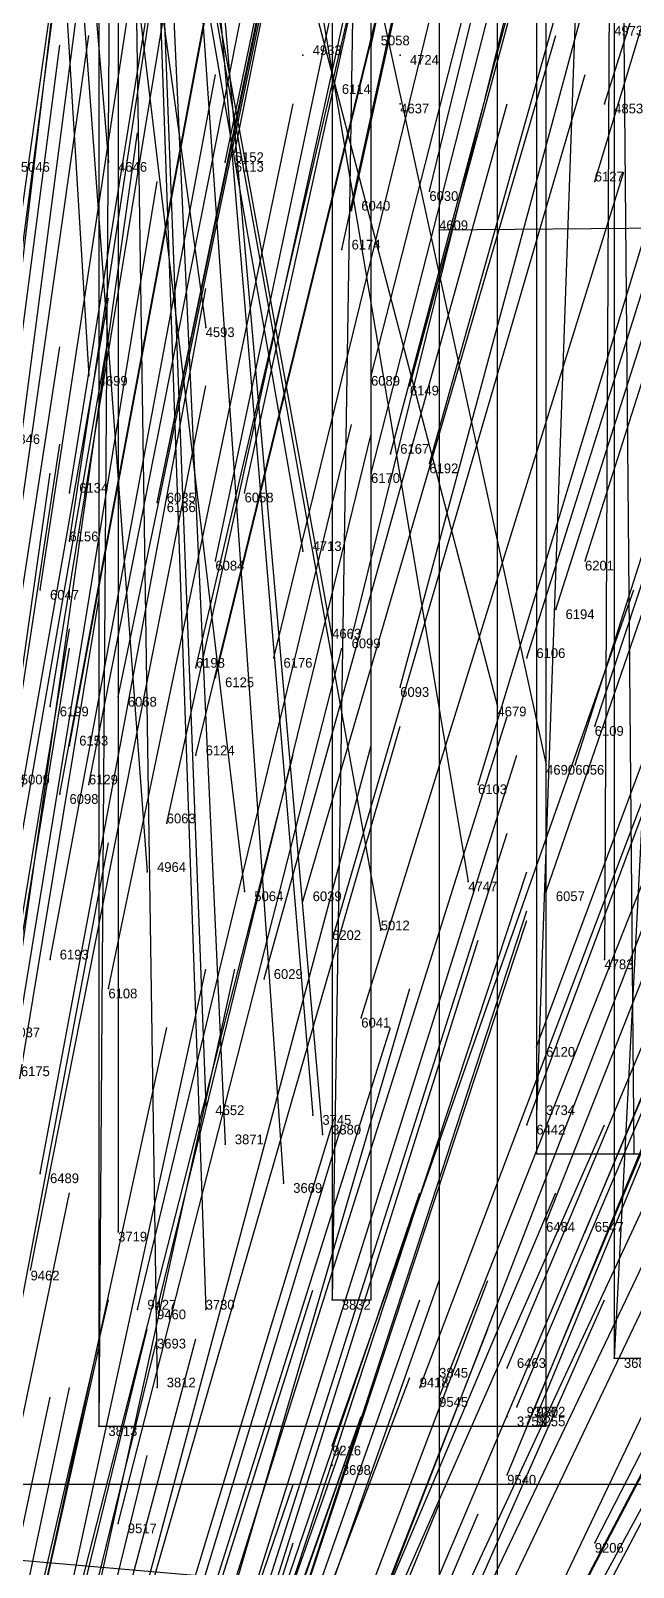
# Model space of a CAD drawing. Extents: x -0.5 to 0.59, y -0.5 to 0.59.
# Drawn here: x 0.047 to 0.109, y 0.2095 to 0.3675 of the extents above; entities that cross this region are included whole.
import ezdxf

# ---------------------------------------------------------------- set-up
doc = ezdxf.new("R2010")
doc.units = 0
for name, color, linetype in [('Clients', 3, 'CONTINUOUS'), ('Facilities', 3, 'CONTINUOUS'), ('Facilities_lines', 3, 'CONTINUOUS'), ('Min_max_boxes', 1, 'CONTINUOUS'), ('Normals', 1, 'CONTINUOUS'), ('Source_points', 5, 'CONTINUOUS'), ('Text', 3, 'CONTINUOUS')]:
    doc.layers.add(name, color=color, linetype=linetype)

msp = doc.modelspace()

# ---------------------------------------------------------------- linework, layer by layer
at = {"layer": 'Clients', "color": 5}
for p in [(0.055, 0.354, -1.25), (0.089, 0.347, -1.25), (0.065, 0.337, -1.25), (0.053, 0.332, -1.25), (0.075, 0.314, -1.25), (0.078, 0.305, -1.25), (0.095, 0.298, -1.25), (0.1, 0.292, -1.25), (0.059, 0.281, -1.25), (0.092, 0.28, -1.25), (0.069, 0.279, -1.25), (0.083, 0.275, -1.25), (0.106, 0.272, -1.25), (0.065, 0.257, -1.25), (0.076, 0.256, -1.25), (0.099, 0.256, -1.25), (0.067, 0.253, -1.25), (0.077, 0.254, -1.25), (0.073, 0.249, -1.25), (0.056, 0.244, -1.25), (0.065, 0.236, -1.25), (0.078, 0.237, -1.25), (0.107, 0.231, -1.25), (0.06, 0.228, -1.25), (0.054, 0.224, -1.25)]:
    msp.add_point(p, dxfattribs=at)
at = {"layer": 'Facilities', "color": 3}
for p in [(0.075, 0.365, -1.25), (0.082, 0.366, -0.938), (0.085, 0.365, -1.25), (0.078, 0.362, -0.926), (0.085, 0.36, -1.25), (0.106, 0.36, -0.939), (0.067, 0.354, -0.9), (0.068, 0.355, -0.903), (0.088, 0.351, -0.904), (0.105, 0.352, -0.919), (0.08, 0.349, -0.896), (0.079, 0.345, -0.886), (0.082, 0.332, -0.854), (0.086, 0.331, -0.854), (0.084, 0.324, -0.837), (0.088, 0.323, -0.837), (0.082, 0.322, -0.83), (0.051, 0.32, -0.811), (0.069, 0.32, -0.818), (0.06, 0.319, -0.812), (0.06, 0.319, -0.811), (0.051, 0.315, -0.799), (0.066, 0.313, -0.799), (0.104, 0.313, -0.824), (0.048, 0.31, -0.784), (0.101, 0.308, -0.81), (0.08, 0.305, -0.787), (0.064, 0.302, -0.772), (0.072, 0.303, -0.778), (0.098, 0.303, -0.797), (0.066, 0.301, -0.77), (0.056, 0.299, -0.76), (0.085, 0.3, -0.779), (0.049, 0.298, -0.754), (0.105, 0.296, -0.785), (0.051, 0.294, -0.747), (0.064, 0.293, -0.75), (0.103, 0.292, -0.774), (0.053, 0.29, -0.738), (0.093, 0.29, -0.761), (0.05, 0.289, -0.733), (0.061, 0.286, -0.731), (0.1, 0.279, -0.74), (0.075, 0.278, -0.72), (0.078, 0.274, -0.713), (0.049, 0.272, -0.692), (0.055, 0.269, -0.686), (0.071, 0.27, -0.699), (0.081, 0.266, -0.694), (0.099, 0.263, -0.702), (0.098, 0.255, -0.682), (0.048, 0.25, -0.636), (0.1, 0.245, -0.661), (0.104, 0.244, -0.664), (0.058, 0.236, -0.608), (0.06, 0.236, -0.608), (0.06, 0.232, -1.25), (0.089, 0.23, -1.25), (0.096, 0.23, -0.624), (0.087, 0.228, -0.61), (0.089, 0.227, -0.609), (0.097, 0.226, -0.614), (0.096, 0.225, -1.25), (0.099, 0.225, -0.614), (0.098, 0.224, -0.612), (0.078, 0.222, -0.588), (0.078, 0.22, -1.25), (0.096, 0.219, -0.597), (0.056, 0.214, -0.553), (0.105, 0.212, -0.591)]:
    msp.add_point(p, dxfattribs=at)
at = {"layer": 'Facilities_lines', "color": 3}
for p, q in [((0.043, 0.497, -1.25), (0.065, 0.337, -1.25)), ((0.043, 0.497, -1.25), (0.078, 0.305, -1.25)), ((0.043, 0.497, -1.25), (0.095, 0.298, -1.25)), ((0.043, 0.497, -1.25), (0.053, 0.332, -1.25)), ((0.043, 0.497, -1.25), (0.075, 0.314, -1.25)), ((0.043, 0.497, -1.25), (0.055, 0.354, -1.25)), ((0.043, 0.497, -1.25), (0.059, 0.281, -1.25)), ((0.043, 0.497, -1.25), (0.083, 0.275, -1.25)), ((0.043, 0.497, -1.25), (0.069, 0.279, -1.25)), ((0.056, 0.494, -1.25), (0.054, 0.224, -1.25)), ((0.056, 0.494, -1.25), (0.06, 0.228, -1.25)), ((0.056, 0.494, -1.25), (0.065, 0.236, -1.25)), ((0.056, 0.494, -1.25), (0.056, 0.244, -1.25)), ((0.056, 0.494, -1.25), (0.073, 0.249, -1.25)), ((0.056, 0.494, -1.25), (0.076, 0.256, -1.25)), ((0.056, 0.494, -1.25), (0.067, 0.253, -1.25)), ((0.056, 0.494, -1.25), (0.077, 0.254, -1.25)), ((0.056, 0.494, -1.25), (0.065, 0.257, -1.25)), ((0.056, 0.494, -1.25), (0.1, 0.292, -1.25)), ((0.056, 0.494, -1.25), (0.092, 0.28, -1.25)), ((0.082, 0.487, -1.25), (0.078, 0.237, -1.25)), ((0.107, 0.483, -1.237), (0.099, 0.256, -1.25)), ((0.107, 0.483, -1.237), (0.106, 0.272, -1.25)), ((0.107, 0.483, -1.237), (0.109, 0.252, -1.25)), ((0.119, 0.465, -1.25), (0.107, 0.231, -1.25)), ((0.334, 0.349, -1.25), (0.089, 0.347, -1.25)), ((0.188, 0.198, -1.25), (-0.045, 0.218, -1.25))]:
    msp.add_line(p, q, dxfattribs=at)
at = {"layer": 'Min_max_boxes', "color": 1}
for p, q in [((0.095, 0.169, -1.25), (0.095, 0.497, -1.25)), ((0.095, 0.169, -1.081), (0.095, 0.497, -1.081)), ((0.054, 0.494, -1.25), (0.054, 0.224, -1.25)), ((0.054, 0.494, -1.25), (0.054, 0.224, -1.25)), ((0.1, 0.224, -1.25), (0.1, 0.494, -1.25)), ((0.1, 0.224, -1.25), (0.1, 0.494, -1.25)), ((0.078, 0.487, -1.25), (0.078, 0.237, -1.25)), ((0.078, 0.487, -1.25), (0.078, 0.237, -1.25)), ((0.082, 0.237, -1.25), (0.082, 0.487, -1.25)), ((0.082, 0.237, -1.25), (0.082, 0.487, -1.25)), ((0.099, 0.483, -1.25), (0.099, 0.252, -1.25)), ((0.099, 0.483, -1.069), (0.099, 0.252, -1.069)), ((0.107, 0.465, -1.25), (0.107, 0.231, -1.25)), ((0.107, 0.465, -1.25), (0.107, 0.231, -1.25)), ((0.089, 0.389, -1.25), (0.089, 0.105, -1.25)), ((0.089, 0.389, -1.015), (0.089, 0.105, -1.015)), ((0.099, 0.252, -1.25), (0.12, 0.252, -1.25)), ((0.099, 0.252, -1.069), (0.12, 0.252, -1.069)), ((0.099, 0.252, -1.25), (0.099, 0.252, -1.069)), ((0.078, 0.237, -1.25), (0.082, 0.237, -1.25)), ((0.078, 0.237, -1.25), (0.082, 0.237, -1.25)), ((0.078, 0.237, -1.25), (0.078, 0.237, -1.25)), ((0.082, 0.237, -1.25), (0.082, 0.237, -1.25)), ((0.107, 0.231, -1.25), (0.123, 0.231, -1.25)), ((0.107, 0.231, -1.25), (0.123, 0.231, -1.25)), ((0.107, 0.231, -1.25), (0.107, 0.231, -1.25)), ((0.054, 0.224, -1.25), (0.1, 0.224, -1.25)), ((0.054, 0.224, -1.25), (0.1, 0.224, -1.25)), ((0.054, 0.224, -1.25), (0.054, 0.224, -1.25)), ((0.1, 0.224, -1.25), (0.1, 0.224, -1.25)), ((0.203, 0.218, -1.25), (-0.045, 0.218, -1.25)), ((0.203, 0.218, -1.25), (-0.045, 0.218, -1.25))]:
    msp.add_line(p, q, dxfattribs=at)
at = {"layer": 'Normals', "color": 1}
for p, q in [((0.082, 0.366, -0.938), (0.102, 0.457, -0.9)), ((0.078, 0.362, -0.926), (0.099, 0.452, -0.888)), ((0.106, 0.36, -0.939), (0.134, 0.448, -0.901)), ((0.067, 0.354, -0.9), (0.086, 0.445, -0.863)), ((0.068, 0.355, -0.903), (0.086, 0.445, -0.865)), ((0.088, 0.351, -0.904), (0.11, 0.441, -0.867)), ((0.105, 0.352, -0.919), (0.132, 0.441, -0.882)), ((0.08, 0.349, -0.896), (0.1, 0.44, -0.859)), ((0.079, 0.345, -0.886), (0.099, 0.436, -0.848)), ((0.082, 0.332, -0.854), (0.105, 0.422, -0.817)), ((0.043, 0.327, -0.824), (0.056, 0.419, -0.788)), ((0.086, 0.331, -0.854), (0.11, 0.42, -0.816)), ((0.084, 0.324, -0.837), (0.108, 0.414, -0.799)), ((0.043, 0.321, -0.809), (0.055, 0.413, -0.773)), ((0.051, 0.32, -0.811), (0.066, 0.413, -0.776)), ((0.06, 0.319, -0.812), (0.079, 0.411, -0.776)), ((0.069, 0.32, -0.818), (0.089, 0.411, -0.781)), ((0.082, 0.322, -0.83), (0.105, 0.412, -0.793)), ((0.088, 0.323, -0.837), (0.113, 0.412, -0.8)), ((0.06, 0.319, -0.811), (0.079, 0.41, -0.774)), ((0.051, 0.315, -0.799), (0.065, 0.407, -0.762)), ((0.066, 0.313, -0.799), (0.085, 0.403, -0.762)), ((0.048, 0.31, -0.784), (0.062, 0.402, -0.747)), ((0.104, 0.313, -0.824), (0.132, 0.401, -0.787)), ((0.101, 0.308, -0.81), (0.129, 0.396, -0.773)), ((0.08, 0.305, -0.787), (0.102, 0.394, -0.75)), ((0.064, 0.302, -0.772), (0.085, 0.392, -0.735)), ((0.072, 0.303, -0.778), (0.094, 0.393, -0.74)), ((0.098, 0.303, -0.797), (0.126, 0.392, -0.759)), ((0.066, 0.301, -0.77), (0.088, 0.391, -0.733)), ((0.049, 0.298, -0.754), (0.064, 0.389, -0.717)), ((0.056, 0.299, -0.76), (0.075, 0.39, -0.722)), ((0.085, 0.3, -0.779), (0.109, 0.389, -0.742)), ((0.04, 0.292, -0.738), (0.051, 0.384, -0.7)), ((0.051, 0.294, -0.747), (0.068, 0.385, -0.709)), ((0.105, 0.296, -0.785), (0.134, 0.384, -0.747)), ((0.064, 0.293, -0.75), (0.086, 0.383, -0.713)), ((0.053, 0.29, -0.738), (0.071, 0.381, -0.7)), ((0.05, 0.289, -0.733), (0.067, 0.38, -0.695)), ((0.103, 0.292, -0.774), (0.131, 0.38, -0.736)), ((0.041, 0.287, -0.725), (0.053, 0.379, -0.687)), ((0.093, 0.29, -0.761), (0.12, 0.379, -0.724)), ((0.061, 0.286, -0.731), (0.081, 0.377, -0.694)), ((0.04, 0.276, -0.696), (0.053, 0.367, -0.659)), ((0.075, 0.278, -0.72), (0.101, 0.367, -0.682)), ((0.038, 0.274, -0.692), (0.05, 0.366, -0.654)), ((0.075, 0.365, -1.25), (0.075, 0.365, -1.15)), ((0.085, 0.365, -1.25), (0.085, 0.365, -1.15)), ((0.1, 0.279, -0.74), (0.13, 0.366, -0.702)), ((0.049, 0.272, -0.692), (0.066, 0.363, -0.654)), ((0.078, 0.274, -0.713), (0.104, 0.363, -0.675)), ((0.055, 0.269, -0.686), (0.074, 0.36, -0.649)), ((0.071, 0.27, -0.699), (0.096, 0.36, -0.661)), ((0.085, 0.36, -1.25), (0.085, 0.36, -1.15)), ((0.045, 0.265, -0.671), (0.058, 0.357, -0.634)), ((0.055, 0.354, -1.25), (0.055, 0.354, -1.15)), ((0.081, 0.266, -0.694), (0.108, 0.353, -0.654)), ((0.045, 0.26, -0.661), (0.06, 0.352, -0.624)), ((0.099, 0.263, -0.702), (0.131, 0.349, -0.663)), ((0.089, 0.347, -1.25), (0.089, 0.347, -1.15)), ((0.039, 0.249, -0.629), (0.055, 0.34, -0.593)), ((0.048, 0.25, -0.636), (0.065, 0.341, -0.598)), ((0.098, 0.255, -0.682), (0.13, 0.341, -0.644)), ((0.065, 0.337, -1.25), (0.065, 0.337, -1.15)), ((0.036, 0.244, -0.616), (0.05, 0.335, -0.579)), ((0.039, 0.244, -0.618), (0.055, 0.336, -0.581)), ((0.053, 0.332, -1.25), (0.053, 0.332, -1.15)), ((0.047, 0.24, -0.611), (0.065, 0.331, -0.574)), ((0.1, 0.245, -0.661), (0.134, 0.331, -0.624)), ((0.104, 0.244, -0.664), (0.14, 0.33, -0.627)), ((0.058, 0.236, -0.608), (0.08, 0.327, -0.571)), ((0.06, 0.236, -0.608), (0.082, 0.326, -0.57)), ((0.036, 0.233, -0.59), (0.05, 0.325, -0.553)), ((0.036, 0.23, -0.582), (0.049, 0.322, -0.546)), ((0.087, 0.228, -0.61), (0.12, 0.315, -0.573)), ((0.096, 0.23, -0.624), (0.132, 0.316, -0.588)), ((0.075, 0.314, -1.25), (0.075, 0.314, -1.15)), ((0.089, 0.227, -0.609), (0.123, 0.313, -0.572)), ((0.078, 0.222, -0.588), (0.109, 0.31, -0.551)), ((0.097, 0.226, -0.614), (0.133, 0.311, -0.576)), ((0.098, 0.224, -0.612), (0.134, 0.31, -0.574)), ((0.099, 0.225, -0.614), (0.134, 0.31, -0.576)), ((0.039, 0.218, -0.553), (0.054, 0.309, -0.515)), ((0.036, 0.215, -0.544), (0.051, 0.306, -0.506)), ((0.078, 0.305, -1.25), (0.078, 0.305, -1.15)), ((0.036, 0.213, -0.539), (0.051, 0.304, -0.501)), ((0.056, 0.214, -0.553), (0.079, 0.304, -0.516)), ((0.096, 0.219, -0.597), (0.131, 0.304, -0.56)), ((0.095, 0.298, -1.25), (0.095, 0.298, -1.15)), ((0.059, 0.206, -0.537), (0.085, 0.296, -0.5)), ((0.068, 0.208, -0.546), (0.096, 0.297, -0.51)), ((0.058, 0.204, -0.53), (0.082, 0.294, -0.493)), ((0.105, 0.212, -0.591), (0.147, 0.294, -0.553)), ((0.051, 0.203, -0.524), (0.074, 0.293, -0.487)), ((0.069, 0.204, -0.538), (0.097, 0.293, -0.502)), ((0.082, 0.203, -0.549), (0.116, 0.291, -0.514)), ((0.1, 0.292, -1.25), (0.1, 0.292, -1.15)), ((0.092, 0.203, -0.559), (0.132, 0.287, -0.521)), ((0.068, 0.197, -0.52), (0.096, 0.285, -0.483)), ((0.038, 0.194, -0.493), (0.055, 0.284, -0.455)), ((0.059, 0.281, -1.25), (0.059, 0.281, -1.15)), ((0.069, 0.193, -0.512), (0.098, 0.281, -0.475)), ((0.092, 0.28, -1.25), (0.092, 0.28, -1.15)), ((0.069, 0.279, -1.25), (0.069, 0.279, -1.15)), ((0.069, 0.188, -0.501), (0.098, 0.277, -0.464)), ((0.069, 0.188, -0.5), (0.098, 0.276, -0.463)), ((0.083, 0.275, -1.25), (0.083, 0.275, -1.15)), ((0.065, 0.185, -0.491), (0.093, 0.274, -0.454)), ((0.087, 0.188, -0.517), (0.127, 0.272, -0.481)), ((0.106, 0.272, -1.25), (0.106, 0.272, -1.15)), ((0.045, 0.179, -0.462), (0.065, 0.271, -0.427)), ((0.048, 0.18, -0.467), (0.068, 0.271, -0.431)), ((0.094, 0.189, -0.527), (0.137, 0.271, -0.49)), ((0.06, 0.18, -0.475), (0.086, 0.269, -0.438)), ((0.079, 0.185, -0.501), (0.115, 0.27, -0.464)), ((0.092, 0.185, -0.516), (0.135, 0.267, -0.479)), ((0.094, 0.184, -0.516), (0.137, 0.266, -0.479)), ((0.041, 0.173, -0.445), (0.061, 0.265, -0.409)), ((0.056, 0.176, -0.463), (0.084, 0.265, -0.425)), ((0.091, 0.181, -0.506), (0.135, 0.262, -0.469)), ((0.065, 0.257, -1.25), (0.065, 0.257, -1.15)), ((0.076, 0.256, -1.25), (0.076, 0.256, -1.15)), ((0.099, 0.256, -1.25), (0.099, 0.256, -1.15)), ((0.051, 0.166, -0.434), (0.078, 0.255, -0.397)), ((0.052, 0.166, -0.434), (0.079, 0.255, -0.397)), ((0.069, 0.171, -0.46), (0.106, 0.255, -0.422)), ((0.067, 0.253, -1.25), (0.067, 0.253, -1.15)), ((0.074, 0.169, -0.462), (0.113, 0.253, -0.423)), ((0.077, 0.254, -1.25), (0.077, 0.254, -1.15)), ((0.073, 0.249, -1.25), (0.073, 0.249, -1.15)), ((0.032, 0.157, -0.4), (0.051, 0.248, -0.363)), ((0.057, 0.16, -0.424), (0.087, 0.248, -0.387)), ((0.065, 0.163, -0.438), (0.101, 0.248, -0.401)), ((0.056, 0.244, -1.25), (0.056, 0.244, -1.15)), ((0.058, 0.151, -0.404), (0.089, 0.239, -0.368)), ((0.061, 0.152, -0.41), (0.094, 0.239, -0.372)), ((0.048, 0.149, -0.391), (0.076, 0.238, -0.355)), ((0.076, 0.154, -0.43), (0.116, 0.238, -0.394)), ((0.034, 0.146, -0.376), (0.055, 0.237, -0.34)), ((0.056, 0.149, -0.398), (0.087, 0.237, -0.362)), ((0.065, 0.236, -1.25), (0.065, 0.236, -1.15)), ((0.068, 0.151, -0.415), (0.106, 0.237, -0.379)), ((0.078, 0.237, -1.25), (0.078, 0.237, -1.15)), ((0.037, 0.144, -0.371), (0.059, 0.234, -0.334)), ((0.06, 0.147, -0.398), (0.094, 0.234, -0.361)), ((0.038, 0.143, -0.37), (0.06, 0.233, -0.333)), ((0.04, 0.143, -0.37), (0.064, 0.233, -0.334)), ((0.034, 0.142, -0.364), (0.054, 0.232, -0.327)), ((0.06, 0.232, -1.25), (0.06, 0.232, -1.15)), ((0.107, 0.231, -1.25), (0.107, 0.231, -1.15)), ((0.089, 0.23, -1.25), (0.089, 0.23, -1.15)), ((0.032, 0.138, -0.354), (0.051, 0.228, -0.315)), ((0.053, 0.142, -0.38), (0.086, 0.229, -0.343)), ((0.06, 0.228, -1.25), (0.06, 0.228, -1.15)), ((0.03, 0.137, -0.35), (0.049, 0.227, -0.311)), ((0.05, 0.138, -0.366), (0.081, 0.225, -0.329)), ((0.05, 0.137, -0.365), (0.081, 0.225, -0.328)), ((0.096, 0.225, -1.25), (0.096, 0.225, -1.15)), ((0.054, 0.224, -1.25), (0.054, 0.224, -1.15)), ((0.048, 0.134, -0.357), (0.079, 0.222, -0.319)), ((0.037, 0.132, -0.343), (0.059, 0.221, -0.303)), ((0.078, 0.22, -1.25), (0.078, 0.22, -1.15)), ((0.044, 0.13, -0.344), (0.074, 0.218, -0.306)), ((0.054, 0.131, -0.356), (0.089, 0.216, -0.316)), ((0.057, 0.13, -0.354), (0.093, 0.215, -0.317)), ((0.046, 0.124, -0.331), (0.074, 0.212, -0.292)), ((0.051, 0.124, -0.337), (0.085, 0.211, -0.299))]:
    msp.add_line(p, q, dxfattribs=at)
at = {"layer": 'Source_points', "color": 5}
for p in [(0.075, 0.365, -1.25), (0.082, 0.366, -0.938), (0.085, 0.365, -1.25), (0.078, 0.362, -0.926), (0.085, 0.36, -1.25), (0.106, 0.36, -0.939), (0.055, 0.354, -1.25), (0.067, 0.354, -0.9), (0.068, 0.355, -0.903), (0.088, 0.351, -0.904), (0.105, 0.352, -0.919), (0.08, 0.349, -0.896), (0.089, 0.347, -1.25), (0.079, 0.345, -0.886), (0.065, 0.337, -1.25), (0.053, 0.332, -1.25), (0.082, 0.332, -0.854), (0.086, 0.331, -0.854), (0.084, 0.324, -0.837), (0.088, 0.323, -0.837), (0.082, 0.322, -0.83), (0.051, 0.32, -0.811), (0.069, 0.32, -0.818), (0.06, 0.319, -0.812), (0.06, 0.319, -0.811), (0.051, 0.315, -0.799), (0.066, 0.313, -0.799), (0.075, 0.314, -1.25), (0.104, 0.313, -0.824), (0.048, 0.31, -0.784), (0.101, 0.308, -0.81), (0.078, 0.305, -1.25), (0.08, 0.305, -0.787), (0.064, 0.302, -0.772), (0.072, 0.303, -0.778), (0.098, 0.303, -0.797), (0.066, 0.301, -0.77), (0.056, 0.299, -0.76), (0.085, 0.3, -0.779), (0.049, 0.298, -0.754), (0.095, 0.298, -1.25), (0.105, 0.296, -0.785), (0.051, 0.294, -0.747), (0.064, 0.293, -0.75), (0.1, 0.292, -1.25), (0.103, 0.292, -0.774), (0.053, 0.29, -0.738), (0.093, 0.29, -0.761), (0.05, 0.289, -0.733), (0.061, 0.286, -0.731), (0.059, 0.281, -1.25), (0.092, 0.28, -1.25), (0.069, 0.279, -1.25), (0.1, 0.279, -0.74), (0.075, 0.278, -0.72), (0.083, 0.275, -1.25), (0.078, 0.274, -0.713), (0.049, 0.272, -0.692), (0.106, 0.272, -1.25), (0.055, 0.269, -0.686), (0.071, 0.27, -0.699), (0.081, 0.266, -0.694), (0.099, 0.263, -0.702), (0.065, 0.257, -1.25), (0.076, 0.256, -1.25), (0.099, 0.256, -1.25), (0.098, 0.255, -0.682), (0.067, 0.253, -1.25), (0.077, 0.254, -1.25), (0.048, 0.25, -0.636), (0.073, 0.249, -1.25), (0.1, 0.245, -0.661), (0.056, 0.244, -1.25), (0.104, 0.244, -0.664), (0.058, 0.236, -0.608), (0.06, 0.236, -0.608), (0.065, 0.236, -1.25), (0.078, 0.237, -1.25), (0.06, 0.232, -1.25), (0.107, 0.231, -1.25), (0.089, 0.23, -1.25), (0.096, 0.23, -0.624), (0.06, 0.228, -1.25), (0.087, 0.228, -0.61), (0.089, 0.227, -0.609), (0.097, 0.226, -0.614), (0.096, 0.225, -1.25), (0.099, 0.225, -0.614), (0.054, 0.224, -1.25), (0.098, 0.224, -0.612), (0.078, 0.222, -0.588), (0.078, 0.22, -1.25), (0.096, 0.219, -0.597), (0.056, 0.214, -0.553), (0.105, 0.212, -0.591)]:
    msp.add_point(p, dxfattribs=at)

# ---------------------------------------------------------------- texts
at = {"layer": 'Text', "color": 3}
for s, p in [('5058', (0.083, 0.366, -0.938)), ('4973', (0.107, 0.367, -1.25)), ('4933', (0.076, 0.365, -1.25)), ('4724', (0.086, 0.364, -1.25)), ('6114', (0.079, 0.361, -0.926)), ('4637', (0.085, 0.359, -1.25)), ('4853', (0.107, 0.359, -0.939)), ('5046', (0.046, 0.353, -1.25)), ('4646', (0.056, 0.353, -1.25)), ('6152', (0.068, 0.354, -0.903)), ('6113', (0.068, 0.353, -0.9)), ('6127', (0.105, 0.352, -0.919)), ('6030', (0.088, 0.35, -0.904)), ('6040', (0.081, 0.349, -0.896)), ('4609', (0.089, 0.347, -1.25)), ('6174', (0.08, 0.345, -0.886)), ('4593', (0.065, 0.336, -1.25)), ('4699', (0.054, 0.331, -1.25)), ('6089', (0.082, 0.331, -0.854)), ('6149', (0.086, 0.33, -0.854)), ('4846', (0.045, 0.325, -1.25)), ('6167', (0.085, 0.324, -0.837)), ('6192', (0.088, 0.322, -0.837)), ('6134', (0.052, 0.32, -0.811)), ('6170', (0.082, 0.321, -0.83)), ('6035', (0.061, 0.319, -0.812)), ('6058', (0.069, 0.319, -0.818)), ('6186', (0.061, 0.318, -0.811)), ('6156', (0.051, 0.315, -0.799)), ('4713', (0.076, 0.314, -1.25)), ('6084', (0.066, 0.312, -0.799)), ('6201', (0.104, 0.312, -0.824)), ('6047', (0.049, 0.309, -0.784)), ('6194', (0.102, 0.307, -0.81)), ('4663', (0.078, 0.305, -1.25)), ('6099', (0.08, 0.304, -0.787)), ('6106', (0.099, 0.303, -0.797)), ('6198', (0.064, 0.302, -0.772)), ('6176', (0.073, 0.302, -0.778)), ('6125', (0.067, 0.3, -0.77)), ('6068', (0.057, 0.298, -0.76)), ('6093', (0.085, 0.299, -0.779)), ('6199', (0.05, 0.297, -0.754)), ('4679', (0.095, 0.297, -1.25)), ('6109', (0.105, 0.295, -0.785)), ('6153', (0.052, 0.294, -0.747)), ('6124', (0.065, 0.293, -0.75)), ('5009', (0.046, 0.29, -1.25)), ('6129', (0.053, 0.29, -0.738)), ('4690', (0.1, 0.291, -1.25)), ('6056', (0.103, 0.291, -0.774)), ('6103', (0.093, 0.289, -0.761)), ('6098', (0.051, 0.288, -0.733)), ('6063', (0.061, 0.286, -0.731)), ('4964', (0.06, 0.281, -1.25)), ('4747', (0.092, 0.279, -1.25)), ('5064', (0.07, 0.278, -1.25)), ('6039', (0.076, 0.278, -0.72)), ('6057', (0.101, 0.278, -0.74)), ('6202', (0.078, 0.274, -0.713)), ('5012', (0.083, 0.275, -1.25)), ('6193', (0.05, 0.272, -0.692)), ('4783', (0.106, 0.271, -1.25)), ('6029', (0.072, 0.27, -0.699)), ('6108', (0.055, 0.268, -0.686)), ('6041', (0.081, 0.265, -0.694)), ('6037', (0.045, 0.264, -0.671)), ('6120', (0.1, 0.262, -0.702)), ('6175', (0.046, 0.26, -0.661)), ('4652', (0.066, 0.256, -1.25)), ('3745', (0.077, 0.255, -1.25)), ('3734', (0.1, 0.256, -1.25)), ('3880', (0.078, 0.254, -1.25)), ('6442', (0.099, 0.254, -0.682)), ('3871', (0.068, 0.253, -1.25)), ('6489', (0.049, 0.249, -0.636)), ('3669', (0.074, 0.248, -1.25)), ('6484', (0.1, 0.244, -0.661)), ('6547', (0.105, 0.244, -0.664)), ('3719', (0.056, 0.243, -1.25)), ('9462', (0.047, 0.239, -0.611)), ('9427', (0.059, 0.236, -0.608)), ('3730', (0.065, 0.236, -1.25)), ('3832', (0.079, 0.236, -1.25)), ('9460', (0.06, 0.235, -0.608)), ('3693', (0.06, 0.232, -1.25)), ('6463', (0.097, 0.23, -0.624)), ('3687', (0.108, 0.23, -1.25)), ('3845', (0.089, 0.229, -1.25)), ('3812', (0.061, 0.228, -1.25)), ('9418', (0.087, 0.228, -0.61)), ('9545', (0.089, 0.226, -0.609)), ('9328', (0.098, 0.225, -0.614)), ('9302', (0.099, 0.225, -0.614)), ('3758', (0.097, 0.224, -1.25)), ('9255', (0.099, 0.224, -0.612)), ('3813', (0.055, 0.223, -1.25)), ('9216', (0.078, 0.221, -0.588)), ('3698', (0.079, 0.219, -1.25)), ('9540', (0.096, 0.218, -0.597)), ('9517', (0.057, 0.213, -0.553)), ('9206', (0.105, 0.211, -0.591))]:
    msp.add_text(s, height=0.001, dxfattribs=at).set_placement(p)

doc.saveas('drawing.dxf')
